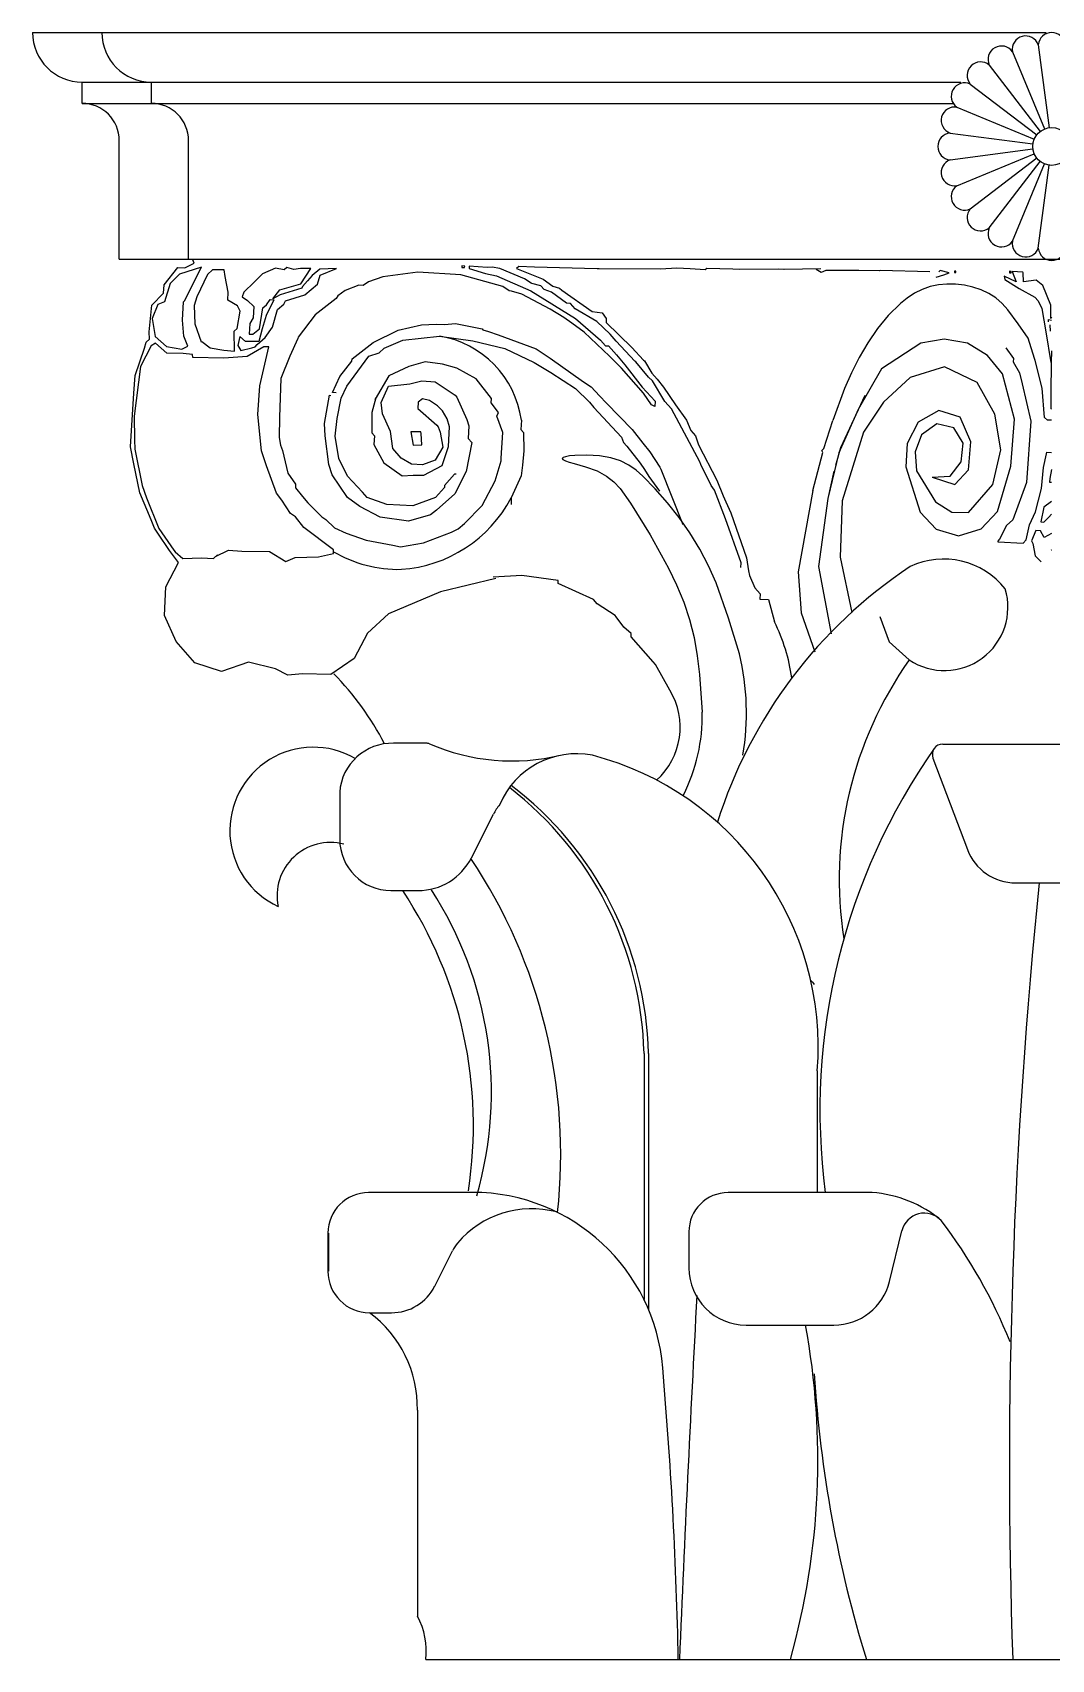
# Model space of a CAD drawing. Header units: millimetres. Extents: x -547 to 547, y 0 to 874.
# Drawn here: x -547 to 0, y 0 to 874 of the extents above; entities that cross this region are included whole.
import ezdxf

# ---------------------------------------------------------------- set-up
doc = ezdxf.new("R2010")
doc.units = ezdxf.units.MM
doc.layers.add('ceco.net 400 Corinthian chapitel', color=7, linetype='Continuous')

msp = doc.modelspace()

# ---------------------------------------------------------------- linework, layer by layer
at = {"layer": 'ceco.net 400 Corinthian chapitel', "linetype": 'Continuous'}
for p, q in [((-547.2, 873.52), (-3.03, 873.52)), ((-7.19, 866.96), (-1.33, 822.44)), ((-21.08, 863.24), (-3.89, 821.75)), ((-33.53, 856.05), (-6.19, 820.42)), ((-520.59, 846.91), (-48.81, 846.91)), ((-520.59, 835.51), (-520.59, 846.91)), ((-483.4, 835.51), (-483.4, 846.91)), ((-43.69, 845.89), (-8.06, 818.55)), ((-520.59, 835.51), (-52.37, 835.51)), ((-50.88, 833.43), (-9.39, 816.25)), ((-500.63, 751.86), (-500.63, 815.55)), ((-463.44, 751.86), (-463.44, 815.55)), ((-54.6, 819.55), (-10.08, 813.69)), ((-54.6, 805.17), (-10.08, 811.03)), ((-50.88, 791.28), (-9.39, 808.47)), ((-43.69, 778.83), (-8.06, 806.17)), ((-33.53, 768.67), (-6.19, 804.3)), ((-21.08, 761.48), (-3.89, 802.97)), ((-7.19, 757.76), (-1.33, 802.28)), ((-500.63, 751.86), (500.63, 751.86)), ((-460.43, 749.67), (-461.21, 751.49)), ((-476.54, 738.05), (-469.19, 747.45)), ((-468.31, 743.76), (-473.38, 738.83)), ((-469.19, 747.45), (-465.47, 747.24)), ((-456.4, 747.47), (-468.31, 743.76)), ((-465.47, 747.24), (-460.43, 749.67)), ((-460.2, 740.13), (-456.4, 747.47)), ((-453.23, 743.61), (-458.91, 731.59)), ((-450.53, 746.12), (-453.23, 743.61)), ((-444.4, 746.18), (-450.53, 746.12)), ((-443.83, 742.61), (-444.4, 746.18)), ((-442.1, 734.16), (-443.83, 742.61)), ((-423.73, 744.05), (-428.23, 739.49)), ((-416.82, 746.94), (-423.73, 744.05)), ((-412.02, 746.2), (-416.82, 746.94)), ((-410.72, 747.35), (-412.02, 746.2)), ((-406.83, 746.38), (-410.72, 747.35)), ((-403.4, 746.8), (-406.83, 746.38)), ((-397.82, 746.81), (-403.4, 746.8)), ((-403.1, 738.63), (-397.82, 746.81)), ((-397.14, 743.1), (-399.56, 740.23)), ((-392.88, 746.47), (-397.14, 743.1)), ((-394.28, 738.46), (-392.71, 743.2)), ((-384.04, 746.92), (-392.88, 746.47)), ((-392.71, 743.2), (-384.04, 746.92)), ((-340.25, 744.8), (-359.14, 742.37)), ((-317.17, 743.46), (-340.25, 744.8)), ((-294.62, 737.15), (-317.17, 743.46)), ((-316.75, 748.24), (-316.79, 747.44)), ((-316.79, 747.44), (-315.2, 747.35)), ((-315.15, 748.15), (-316.75, 748.24)), ((-315.2, 747.35), (-315.15, 748.15)), ((-312.76, 748.01), (-312.82, 746.89)), ((-312.82, 746.89), (-304.09, 744.18)), ((-303.08, 747.45), (-312.76, 748.01)), ((-304.09, 744.18), (-298.11, 742.86)), ((-300.36, 747.48), (-303.08, 747.45)), ((-296.35, 746.85), (-300.36, 747.48)), ((-298.11, 742.86), (-279.63, 734.85)), ((-283.14, 741.25), (-296.35, 746.85)), ((-286.03, 747.99), (-287.36, 746.81)), ((-287.36, 746.81), (-273.11, 741.17)), ((-277.75, 747.61), (-286.03, 747.99)), ((-244.03, 746.73), (-277.75, 747.61)), ((-242.99, 746.68), (-244.03, 746.73)), ((-210.05, 746.43), (-242.99, 746.68)), ((-201.28, 746.93), (-210.05, 746.43)), ((-194.03, 746.66), (-201.28, 746.93)), ((-186.14, 746.15), (-194.03, 746.66)), ((-185.12, 746.75), (-186.14, 746.15)), ((-171.24, 746.53), (-185.12, 746.75)), ((-167.48, 746.34), (-171.24, 746.53)), ((-146.62, 746.44), (-167.48, 746.34)), ((-143.83, 746.38), (-146.62, 746.44)), ((-143.6, 746.34), (-143.83, 746.38)), ((-123.93, 746.66), (-143.6, 746.34)), ((-123.78, 744.6), (-126.47, 746.23)), ((-121.35, 745.8), (-123.78, 744.6)), ((-103.57, 745.83), (-121.35, 745.8)), ((-92.61, 745.58), (-103.57, 745.83)), ((-92.11, 745.72), (-92.61, 745.58)), ((-65.47, 745.12), (-92.11, 745.72)), ((-61.99, 742.17), (-57.91, 743.52)), ((-59.86, 745.68), (-60.65, 745.12)), ((-55.01, 744.55), (-59.86, 745.68)), ((-57.91, 743.52), (-55.01, 744.55)), ((-52.2, 745.44), (-52.24, 744.64)), ((-52.24, 744.64), (-51.44, 744.6)), ((-51.4, 745.4), (-52.2, 745.44)), ((-51.44, 744.6), (-51.4, 745.4)), ((-19.17, 739.67), (-25.54, 742.66)), ((-25.54, 742.66), (-25.1, 741.01)), ((-22.6, 745.33), (-22.65, 744.53)), ((-22.65, 744.53), (-21.85, 744.49)), ((-21.8, 745.28), (-22.6, 745.33)), ((-21.85, 744.49), (-21.8, 745.28)), ((-21.27, 745.25), (-19.17, 739.67)), ((-15.43, 744.92), (-21.27, 745.25)), ((-15.26, 744.53), (-15.43, 744.92)), ((-15.19, 739.63), (-15.26, 744.53)), ((-476.8, 733.53), (-476.54, 738.05)), ((-473.38, 738.83), (-476.28, 728.93)), ((-465.38, 729.68), (-460.2, 740.13)), ((-442.38, 729.86), (-442.1, 734.16)), ((-433.78, 734.18), (-434.59, 731.54)), ((-428.23, 739.49), (-433.78, 734.18)), ((-418.16, 730.52), (-414.35, 735.43)), ((-414.35, 735.43), (-403.1, 738.63)), ((-402.69, 736.3), (-414.33, 732.7)), ((-402.24, 737.09), (-402.69, 736.3)), ((-399.56, 740.23), (-402.24, 737.09)), ((-400.92, 732.66), (-394.28, 738.46)), ((-379.26, 734.96), (-383.2, 732.17)), ((-372.05, 737.84), (-379.26, 734.96)), ((-369.72, 737.7), (-372.05, 737.84)), ((-366.75, 739.6), (-369.72, 737.7)), ((-359.14, 742.37), (-366.75, 739.6)), ((-291.32, 734.77), (-294.62, 737.15)), ((-290.1, 734.7), (-291.32, 734.77)), ((-284.55, 733.02), (-290.1, 734.7)), ((-279.41, 738.88), (-283.14, 741.25)), ((-279.63, 734.85), (-255.66, 720.07)), ((-279.05, 738.86), (-279.41, 738.88)), ((-274.38, 737.6), (-279.05, 738.86)), ((-272.53, 735.54), (-274.38, 737.6)), ((-273.11, 741.17), (-267.88, 737.35)), ((-268.64, 734.13), (-272.53, 735.54)), ((-260.53, 728.19), (-268.64, 734.13)), ((-267.88, 737.35), (-264.23, 736.26)), ((-264.23, 736.26), (-263.07, 735.22)), ((-263.07, 735.22), (-246.77, 723.77)), ((-25.1, 741.01), (-17.54, 736.14)), ((-17.54, 736.14), (-9.04, 731.37)), ((-8.27, 740.48), (-15.19, 739.63)), ((-4.84, 737.7), (-8.27, 740.48)), ((-0.45, 727.19), (-4.84, 737.7)), ((-484.66, 712.81), (-483.22, 727.17)), ((-483.22, 727.17), (-476.8, 733.53)), ((-479.87, 727.53), (-483.01, 720.05)), ((-476.28, 728.93), (-479.87, 727.53)), ((-466.73, 719.08), (-466.14, 729)), ((-466.14, 729), (-465.38, 729.68)), ((-458.91, 731.59), (-460.51, 726.99)), ((-460.51, 726.99), (-460.05, 717.17)), ((-437.1, 726.72), (-442.38, 729.86)), ((-435.71, 723.89), (-437.1, 726.72)), ((-434.59, 731.54), (-431.79, 729.67)), ((-431.79, 729.67), (-428.41, 726.48)), ((-428.41, 726.48), (-428.76, 720.32)), ((-425.43, 714.39), (-423.55, 725.71)), ((-423.55, 725.71), (-421.66, 727.4)), ((-417.59, 730.07), (-421.73, 721.56)), ((-421.66, 727.4), (-419.67, 730.19)), ((-419.67, 730.19), (-417.59, 730.07)), ((-414.33, 732.7), (-418.16, 730.52)), ((-415.59, 724.87), (-412.33, 727.77)), ((-412.33, 727.77), (-411.39, 729.41)), ((-411.39, 729.41), (-400.92, 732.66)), ((-384.24, 730.68), (-395.47, 721.88)), ((-383.2, 732.17), (-384.24, 730.68)), ((-269.34, 725.07), (-284.55, 733.02)), ((-261.95, 720.44), (-269.34, 725.07)), ((-258.31, 728.06), (-260.53, 728.19)), ((-255.78, 725.22), (-258.31, 728.06)), ((-244.23, 718.34), (-255.78, 725.22)), ((-9.04, 731.37), (-7.33, 729.46)), ((-7.33, 729.46), (-5.28, 725.3)), ((-5.28, 725.3), (-3.16, 712.85)), ((-0.44, 720.05), (-0.45, 727.19)), ((-483.01, 720.05), (-481.35, 710.26)), ((-465.94, 710.51), (-466.73, 719.08)), ((-460.05, 717.17), (-456.66, 707.47)), ((-437.27, 714.63), (-435.71, 723.89)), ((-430.54, 717.22), (-430.86, 711.64)), ((-428.76, 720.32), (-430.54, 717.22)), ((-421.73, 721.56), (-423.84, 714.43)), ((-418.34, 715.28), (-415.59, 724.87)), ((-395.47, 721.88), (-404.51, 709.96)), ((-350.93, 713.75), (-338.32, 716.65)), ((-338.32, 716.65), (-330.55, 717.02)), ((-330.55, 717.02), (-325.95, 716.77)), ((-325.95, 716.77), (-320.15, 717.29)), ((-320.15, 717.29), (-305.85, 714.36)), ((-257.59, 717.53), (-261.95, 720.44)), ((-251.07, 712.64), (-257.59, 717.53)), ((-255.66, 720.07), (-242.3, 708.36)), ((-246.77, 723.77), (-241.44, 723.1)), ((-237.03, 711.5), (-244.23, 718.34)), ((-241.44, 723.1), (-239.18, 719.99)), ((-239.18, 719.99), (-239.3, 717.82)), ((-239.3, 717.82), (-225.5, 704.45)), ((-12.71, 709.42), (-17.99, 717.06)), ((-1.77, 718.16), (-1.7, 719.45)), ((-1.7, 719.45), (-0.13, 719.05)), ((-0.6, 713.18), (-0.8, 716.6)), ((-0.13, 720.68), (-0.44, 720.05)), ((-486.19, 707.36), (-484.42, 708.93)), ((-484.42, 708.93), (-484.66, 712.81)), ((-481.35, 710.26), (-475.29, 704.88)), ((-463.9, 705.1), (-465.94, 710.51)), ((-456.22, 707.72), (-451.82, 704.18)), ((-456.2, 707.15), (-456.22, 707.72)), ((-438.88, 713.2), (-437.27, 714.63)), ((-438.77, 702.5), (-438.88, 713.2)), ((-435.82, 710.36), (-436.89, 705.52)), ((-432.82, 707.67), (-435.82, 710.36)), ((-425.76, 707.69), (-432.82, 707.67)), ((-430.86, 711.64), (-428.99, 711.53)), ((-428.99, 711.53), (-425.43, 714.39)), ((-426.61, 705.97), (-422.26, 709.85)), ((-423.84, 714.43), (-425.76, 707.69)), ((-422.26, 709.85), (-418.34, 715.28)), ((-404.84, 709.3), (-409.12, 699.68)), ((-404.51, 709.96), (-404.84, 709.3)), ((-364.29, 707.18), (-350.93, 713.75)), ((-358.33, 704.02), (-348.46, 708.29)), ((-348.46, 708.29), (-328.73, 710.55)), ((-328.73, 710.55), (-310.76, 708.08)), ((-310.76, 708.08), (-293.61, 703.96)), ((-305.85, 714.36), (-305.41, 713.86)), ((-305.41, 713.86), (-302.31, 713.01)), ((-302.31, 713.01), (-297.21, 711.27)), ((-297.21, 711.27), (-276.82, 703.68)), ((-237.45, 699.85), (-251.07, 712.64)), ((-242.3, 708.36), (-239.6, 705.38)), ((-233.83, 707.84), (-237.03, 711.5)), ((-223.89, 697.05), (-233.83, 707.84)), ((-9.31, 698.52), (-12.71, 709.42)), ((-3.16, 712.86), (-0.4, 696.44)), ((-492.02, 689.41), (-487.04, 704.01)), ((-483.59, 705.29), (-489.2, 694.2)), ((-487.04, 704.01), (-486.19, 707.36)), ((-481.2, 706.7), (-483.59, 705.29)), ((-475.09, 701.38), (-481.2, 706.7)), ((-475.29, 704.88), (-466.98, 703.44)), ((-466.27, 701.19), (-475.09, 701.38)), ((-466.98, 703.44), (-463.9, 705.1)), ((-461.27, 700.65), (-466.27, 701.19)), ((-461.05, 699.02), (-461.27, 700.65)), ((-444.41, 698.77), (-461.05, 699.02)), ((-451.82, 704.18), (-444.56, 703.04)), ((-444.56, 703.04), (-438.77, 702.5)), ((-432.02, 699.54), (-444.41, 698.77)), ((-436.89, 705.52), (-435.28, 702.88)), ((-435.28, 702.88), (-429.4, 704.16)), ((-423.03, 704.77), (-432.02, 699.54)), ((-429.4, 704.16), (-427.64, 704.81)), ((-427.64, 704.81), (-426.61, 705.97)), ((-425.11, 683.83), (-420.4, 704.77)), ((-420.4, 704.77), (-423.03, 704.77)), ((-409.12, 699.68), (-413.89, 687.73)), ((-378.54, 683.65), (-366.58, 699.75)), ((-375.63, 698.34), (-364.29, 707.18)), ((-366.58, 699.75), (-361.14, 701.51)), ((-361.14, 701.51), (-358.33, 704.02)), ((-293.61, 703.96), (-277.85, 696.44)), ((-276.82, 703.68), (-269.21, 698.69)), ((-239.6, 705.38), (-238.03, 705.29)), ((-238.03, 705.29), (-233.73, 700.47)), ((-236.78, 699.13), (-237.45, 699.85)), ((-231.02, 693.3), (-236.78, 699.13)), ((-233.73, 700.47), (-229.24, 695.18)), ((-225.5, 704.45), (-219.08, 697.62)), ((-24.55, 704.17), (-20.51, 698.55)), ((-0.13, 702.57), (-0.35, 696.44)), ((-489.2, 694.2), (-492.63, 667.59)), ((-382.28, 688.88), (-375.7, 697.09)), ((-375.7, 697.09), (-375.63, 698.34)), ((-345.13, 694.14), (-355.86, 689.16)), ((-336.32, 696.68), (-345.13, 694.14)), ((-327.08, 695.55), (-336.32, 696.68)), ((-319.33, 693.24), (-327.08, 695.55)), ((-309.04, 687.62), (-319.33, 693.24)), ((-277.85, 696.44), (-268.86, 690.96)), ((-269.21, 698.69), (-251.3, 685.99)), ((-268.86, 690.96), (-255.74, 682.39)), ((-219.24, 679.81), (-231.02, 693.3)), ((-229.24, 695.18), (-219.92, 683.09)), ((-223.29, 696.64), (-223.89, 697.05)), ((-216.53, 688.48), (-223.29, 696.64)), ((-219.08, 697.62), (-218.69, 697.26)), ((-218.69, 697.26), (-214.77, 690.66)), ((-214.77, 690.66), (-211.91, 687.38)), ((-20.51, 698.55), (-20.61, 696.74)), ((-20.61, 696.74), (-17.37, 690.78)), ((-17.37, 690.78), (-15.88, 684.94)), ((-8.87, 697.47), (-9.31, 698.52)), ((-5.2, 682.6), (-8.87, 697.47)), ((-0.35, 696.44), (-0.4, 680.04)), ((-492.88, 679.97), (-492.02, 689.41)), ((-426.24, 668.45), (-425.11, 683.83)), ((-413.89, 687.73), (-414.57, 667.09)), ((-386.14, 680.25), (-382.28, 688.88)), ((-381.5, 677.16), (-378.54, 683.65)), ((-355.86, 689.16), (-363.26, 676.71)), ((-360.06, 674.96), (-356.09, 683.59)), ((-356.09, 683.59), (-344.61, 684.83)), ((-344.61, 684.83), (-338.16, 686.55)), ((-338.16, 686.55), (-330.99, 686.03)), ((-330.99, 686.03), (-320.29, 678.86)), ((-300.86, 677.06), (-309.04, 687.62)), ((-255.74, 682.39), (-248.15, 674.98)), ((-251.3, 685.99), (-247.21, 683.33)), ((-247.21, 683.33), (-242.88, 678.47)), ((-219.92, 683.09), (-212.94, 675.59)), ((-214.42, 686.52), (-216.53, 688.48)), ((-207.65, 675.43), (-214.42, 686.52)), ((-211.91, 687.38), (-208.44, 683.16)), ((-208.44, 683.16), (-202.05, 673.6)), ((-15.88, 684.94), (-11.14, 664.9)), ((-3.82, 666.84), (-5.2, 682.6)), ((-494.61, 651.1), (-492.88, 679.97)), ((-390.41, 663.62), (-387.75, 678.74)), ((-387.75, 678.74), (-387.02, 678.7)), ((-384.26, 680.14), (-386.14, 680.25)), ((-383.67, 666.29), (-381.5, 677.16)), ((-362.8, 677.36), (-365, 669.5)), ((-363.26, 676.71), (-362.8, 677.36)), ((-359.34, 668.75), (-360.06, 674.96)), ((-340.18, 675.01), (-340.37, 671.7)), ((-337.85, 676.78), (-340.18, 675.01)), ((-334.05, 675.94), (-337.85, 676.78)), ((-329.86, 673.11), (-334.05, 675.94)), ((-327.14, 670.35), (-329.86, 673.11)), ((-320.29, 678.86), (-319.45, 677.83)), ((-319.45, 677.83), (-314.09, 665.68)), ((-301, 674.72), (-300.86, 677.06)), ((-296.95, 669.57), (-301, 674.72)), ((-248.15, 674.98), (-245.85, 672.26)), ((-242.88, 678.47), (-239, 674.59)), ((-239, 674.59), (-225.32, 660.36)), ((-214.87, 673.71), (-219.24, 679.81)), ((-213.11, 672.78), (-214.87, 673.71)), ((-212.94, 675.59), (-213.11, 672.78)), ((-204.16, 671.51), (-207.65, 675.43)), ((-202.05, 673.6), (-196.03, 665.33)), ((-100.42, 678.72), (-113.44, 650.47)), ((-0.4, 680.04), (-0.46, 671.65)), ((-492.63, 667.59), (-492.52, 654.76)), ((-424.28, 648.88), (-426.24, 668.45)), ((-414.57, 667.09), (-414.87, 656.09)), ((-384.64, 656.77), (-383.67, 666.29)), ((-365, 669.5), (-365.05, 658.55)), ((-354.97, 659.29), (-359.34, 668.75)), ((-340.37, 671.7), (-330.18, 662.7)), ((-324.58, 666.04), (-327.14, 670.35)), ((-323.34, 661.88), (-324.58, 666.04)), ((-314.09, 665.68), (-312.91, 662.41)), ((-297.88, 667.62), (-296.95, 669.57)), ((-294.72, 658.75), (-297.88, 667.62)), ((-284.73, 665.4), (-285.02, 660.4)), ((-245.85, 672.26), (-230.97, 656.28)), ((-189.01, 642.99), (-204.16, 671.51)), ((-196.03, 665.33), (-193.77, 659.84)), ((-122.31, 650.1), (-117.53, 665.23)), ((-11.14, 664.9), (-13.57, 631.87)), ((-2.34, 665.42), (-3.82, 666.84)), ((-0.13, 665.36), (-2.34, 665.42)), ((-0.46, 671.65), (-0.13, 671.28)), ((-414.87, 656.09), (-413.99, 652.04)), ((-390.1, 656.98), (-390.41, 663.62)), ((-388.14, 641.56), (-390.1, 656.98)), ((-382.68, 644.85), (-384.64, 656.77)), ((-365.05, 658.55), (-363.63, 656.95)), ((-363.63, 656.95), (-363.89, 652.42)), ((-353.82, 650.19), (-354.97, 659.29)), ((-338.72, 659.17), (-344.02, 659.12)), ((-344.02, 659.12), (-342.84, 652)), ((-338.49, 658.29), (-338.72, 659.17)), ((-338.19, 652.2), (-338.49, 658.29)), ((-330.18, 662.7), (-329.44, 661.87)), ((-329.44, 661.87), (-328.3, 658.97)), ((-328.3, 658.97), (-326.89, 650.86)), ((-323.95, 651.33), (-323.34, 661.88)), ((-312.91, 662.41), (-313.3, 655.64)), ((-313.3, 655.64), (-311.35, 653.44)), ((-295.52, 644.91), (-294.72, 658.75)), ((-285.02, 660.4), (-283.62, 658.83)), ((-283.62, 658.83), (-283.5, 649.01)), ((-230.97, 656.28), (-229.88, 653.42)), ((-225.32, 660.36), (-219.45, 653.01)), ((-193.77, 659.84), (-191.24, 657.01)), ((-191.24, 657.01), (-189.63, 652.07)), ((-492.74, 642.01), (-494.61, 651.1)), ((-492.52, 654.76), (-492.19, 649.79)), ((-492.19, 649.79), (-488.41, 630.3)), ((-421.64, 640.82), (-424.28, 648.88)), ((-413.99, 652.04), (-412.93, 649.08)), ((-412.93, 649.08), (-410.11, 636.95)), ((-363.89, 652.42), (-358.6, 642.45)), ((-349.24, 645.04), (-353.82, 650.19)), ((-342.84, 652), (-338.19, 652.2)), ((-326.89, 650.86), (-331.06, 643.99)), ((-327.34, 641.03), (-323.95, 651.33)), ((-311.35, 653.44), (-314.37, 637.79)), ((-283.5, 649.01), (-284.22, 641.16)), ((-229.88, 653.42), (-228.08, 651.47)), ((-228.08, 651.47), (-220.88, 642.3)), ((-219.45, 653.01), (-215.81, 648.41)), ((-215.81, 648.41), (-210.46, 640.09)), ((-189.63, 652.07), (-179.72, 633.27)), ((-128.3, 627.56), (-122.86, 647.98)), ((-123.37, 649.15), (-122.31, 650.1)), ((-122.86, 647.98), (-123.37, 649.15)), ((-113.44, 650.47), (-116.04, 641.13)), ((-4.4, 640.03), (-2.87, 647.39)), ((-2.87, 647.39), (-2.62, 648.18)), ((-2.62, 648.18), (-0.13, 648.11)), ((-489.56, 626.32), (-492.74, 642.01)), ((-416.21, 626.24), (-421.64, 640.82)), ((-386.35, 636.01), (-388.14, 641.56)), ((-378.15, 635.31), (-382.68, 644.85)), ((-358.6, 642.45), (-348.69, 635.57)), ((-343.74, 641.8), (-349.24, 645.04)), ((-337.82, 641.45), (-343.74, 641.8)), ((-331.06, 643.99), (-337.82, 641.45)), ((-337.05, 635.91), (-327.34, 641.03)), ((-314.37, 637.79), (-320.4, 625.87)), ((-298.82, 632.88), (-295.57, 643.56)), ((-295.57, 643.56), (-295.52, 644.91)), ((-284.22, 641.16), (-284.85, 635.49)), ((-220.88, 642.3), (-218.56, 638.87)), ((-218.56, 638.87), (-216.38, 635.2)), ((-210.46, 640.09), (-209.82, 639.16)), ((-209.82, 639.16), (-198.03, 609.3)), ((-188.32, 641.61), (-189.01, 642.99)), ((-182.76, 630.41), (-188.32, 641.61)), ((-116.99, 638.02), (-120.15, 623.38)), ((-5.39, 628.67), (-4.4, 640.03)), ((-0.13, 638.98), (-1.03, 634.08)), ((-488.41, 630.3), (-485.97, 623.62)), ((-410.11, 636.95), (-405.93, 630.97)), ((-405.93, 630.97), (-406.04, 629.08)), ((-406.04, 629.08), (-402.21, 624.38)), ((-378.06, 623.91), (-386.35, 636.01)), ((-370.07, 626.81), (-378.15, 635.31)), ((-348.69, 635.57), (-342.84, 635.86)), ((-342.84, 635.86), (-337.05, 635.91)), ((-326.03, 629.23), (-330.86, 623.79)), ((-325.96, 630.31), (-326.03, 629.23)), ((-320.61, 636.46), (-325.96, 630.31)), ((-319.76, 636.41), (-320.61, 636.46)), ((-305.74, 619.57), (-298.82, 632.88)), ((-284.85, 635.49), (-290.27, 623.64)), ((-216.38, 635.2), (-210.62, 627.34)), ((-181.07, 627.77), (-182.76, 630.41)), ((-179.72, 633.27), (-176.41, 624.77)), ((-13.57, 631.87), (-20.84, 611.9)), ((-1.03, 634.08), (-1.15, 632.09)), ((-1.15, 632.09), (-0.13, 632.03)), ((-483.54, 611.88), (-489.56, 626.32)), ((-485.97, 623.62), (-479.33, 607.19)), ((-413.28, 622.5), (-416.21, 626.24)), ((-408.68, 615.33), (-413.28, 622.5)), ((-402.21, 624.38), (-399.45, 621.07)), ((-399.45, 621.07), (-391.9, 613.45)), ((-371.53, 619.03), (-378.06, 623.91)), ((-367.5, 623.94), (-370.07, 626.81)), ((-357.02, 620.16), (-367.5, 623.94)), ((-330.86, 623.79), (-342.96, 619.35)), ((-320.4, 625.87), (-330.36, 617)), ((-290.27, 623.64), (-290.19, 620.16)), ((-175.11, 612.43), (-181.07, 627.77)), ((-176.41, 624.77), (-175, 621.64)), ((-175, 621.64), (-172.21, 615.72)), ((-8.77, 616.12), (-5.39, 628.67)), ((-0.13, 621.7), (-4.17, 618.74)), ((-481.76, 607.4), (-483.54, 611.88)), ((-406.07, 613.49), (-408.68, 615.33)), ((-401.53, 607.72), (-406.07, 613.49)), ((-391.9, 613.45), (-389.76, 612.01)), ((-389.76, 612.01), (-385.07, 607.58)), ((-360.62, 613.37), (-371.53, 619.03)), ((-345.36, 611.19), (-360.62, 613.37)), ((-342.96, 619.35), (-357.02, 620.16)), ((-333.48, 614.61), (-345.36, 611.19)), ((-330.36, 617), (-333.48, 614.61)), ((-315.31, 609.98), (-305.74, 619.57)), ((-166.76, 588.88), (-175.11, 612.43)), ((-172.21, 615.72), (-163.94, 591.57)), ((-20.84, 611.9), (-24.29, 608.82)), ((-12.01, 609.24), (-8.77, 616.12)), ((-4.17, 618.74), (-5.9, 610.76)), ((-4.28, 610.67), (-1.58, 613.26)), ((-1.58, 613.26), (-0.13, 614.97)), ((-480, 604.66), (-481.76, 607.4)), ((-473.62, 595.37), (-480, 604.66)), ((-479.33, 607.19), (-471.39, 595.54)), ((-385.57, 595.7), (-401.53, 607.72)), ((-385.07, 607.58), (-378.8, 604.72)), ((-378.8, 604.72), (-368.02, 601.02)), ((-337.23, 599.61), (-322.21, 605.35)), ((-322.21, 605.35), (-318.64, 607.02)), ((-318.64, 607.02), (-315.31, 609.98)), ((-24.29, 608.82), (-28.04, 601.57)), ((-13.65, 601.08), (-12.01, 609.24)), ((-8.5, 606.11), (-10.78, 600.66)), ((-6.05, 605.97), (-8.5, 606.11)), ((-4.07, 602.34), (-6.05, 605.97)), ((-5.9, 610.76), (-4.28, 610.67)), ((-0.13, 604.57), (-4.07, 602.34)), ((-468.87, 589.01), (-473.62, 595.37)), ((-471.39, 595.54), (-470.59, 594.65)), ((-470.59, 594.65), (-466.51, 591.2)), ((-419.95, 594.84), (-411.22, 589.45)), ((-385.67, 593.85), (-385.57, 595.7)), ((-368.02, 601.02), (-353.82, 598.23)), ((-353.82, 598.23), (-349.71, 597.31)), ((-349.71, 597.31), (-337.23, 599.61)), ((-28.04, 601.57), (-29.07, 600.17)), ((-29.07, 600.17), (-28.7, 600.08)), ((-28.7, 600.08), (-15.38, 599.31)), ((-15.38, 599.31), (-13.65, 601.08)), ((-10.78, 600.66), (-10.15, 599.2)), ((-10.15, 599.2), (-8.81, 592.56)), ((-0.2, 595.68), (-0.13, 595.8)), ((-0.13, 595.54), (-0.2, 595.68)), ((-466.51, 591.2), (-456.41, 591.51)), ((-456.41, 591.51), (-450.1, 591.15)), ((-450.1, 591.15), (-447.93, 593.11)), ((-411.22, 589.45), (-406.15, 591.63)), ((-406.15, 591.63), (-393.64, 592.08)), ((-393.64, 592.08), (-385.67, 593.85)), ((-166.91, 586.28), (-166.76, 588.88)), ((-163.94, 591.57), (-162.8, 584.53)), ((-8.81, 592.56), (-5.74, 589.42)), ((-284.41, 581.91), (-299.84, 581.19)), ((-264.91, 579.36), (-284.41, 581.91)), ((-265.01, 577.7), (-264.91, 579.36)), ((-246, 569.04), (-265.01, 577.7)), ((-162.8, 584.53), (-162.33, 581.91)), ((-162.33, 581.91), (-159.32, 575.31)), ((-244, 566.79), (-246, 569.04)), ((-159.32, 575.31), (-156.52, 572.17)), ((-156.52, 572.17), (-156.68, 569.38)), ((-156.68, 569.38), (-152, 569.11)), ((-152, 569.11), (-148.84, 557.06)), ((-234.41, 560.49), (-244, 566.79)), ((-233.83, 559.84), (-234.41, 560.49)), ((-229.68, 554.25), (-233.83, 559.84)), ((-225.75, 550.92), (-229.68, 554.25)), ((-225.87, 548.98), (-225.75, 550.92)), ((-213.94, 535.59), (-225.87, 548.98)), ((-212.72, 534.23), (-213.94, 535.59)), ((-205.06, 520.38), (-212.72, 534.23)), ((-335.8, 491.93), (-353.32, 491.93)), ((-58.48, 491.51), (58.48, 491.51)), ((-63.75, 483.9), (-45.26, 434.89)), ((-382.27, 465.6), (-382.27, 440.37)), ((-311.59, 430.42), (-299.78, 453.8)), ((-354.74, 412.84), (-340.17, 412.84)), ((-19.32, 416.95), (19.32, 416.95)), ((-218.89, 325.29), (-218.89, 193.21)), ((-216.5, 325.29), (-216.5, 188.01)), ((-125.85, 315.97), (-125.85, 250.81)), ((-305.9, 250.68), (-366.81, 250.68)), ((-96.38, 250.68), (-173.68, 250.68)), ((-388.58, 228.91), (-388.58, 208.46)), ((-388.37, 228.91), (-388.37, 208.46)), ((-194.8, 229.56), (-194.8, 210.27)), ((-87.1, 202.92), (-80.39, 230.2)), ((-331.29, 200.39), (-321.73, 219.34)), ((-366.27, 186.14), (-354.46, 186.14)), ((-164.04, 179.51), (-116.97, 179.51)), ((-340.56, 133.9), (-340.56, 23.25)), ((-336.05, 0), (336.05, 0))]:
    msp.add_line(p, q, dxfattribs=at)
for points in [[(-17.99, 717.06), (-23.49, 724.59), (-26.53, 728), (-29.91, 731.01), (-33.71, 733.48), (-37.87, 735.43), (-42.3, 736.88), (-46.9, 737.87), (-51.58, 738.41), (-56.25, 738.51), (-60.85, 738.12), (-65.32, 737.18), (-69.61, 735.64), (-73.69, 733.54), (-77.54, 730.99), (-81.18, 728.09), (-87.78, 721.65), (-93.59, 714.56), (-98.77, 706.98), (-103.41, 699.06), (-107.55, 690.86), (-111.2, 682.44), (-117.53, 665.23)], [(-64.2, 634.75), (-52.04, 630.78), (-44.64, 638.68), (-43.5, 653.83), (-49.11, 666.94), (-60.55, 670.66), (-71.65, 664.39), (-77.58, 652.94), (-78.31, 640.33), (-70.65, 615.95), (-62.12, 606.79), (-49.96, 603.22), (-37.88, 607.08), (-29.14, 616.36), (-21.89, 640.7), (-20.04, 665.85), (-26.44, 690.24), (-34.39, 700.17), (-45.26, 706.75), (-57.69, 708.91), (-70.23, 706.66), (-91.39, 692.88), (-103.93, 671.06), (-114.26, 647.95), (-120.15, 623.38)], [(-64.2, 634.75), (-54.48, 635.38), (-48.68, 643.02), (-47.53, 653.03), (-52.48, 661.32), (-61.75, 663.42), (-69.89, 657.61), (-73.36, 648.33), (-72.57, 638.16), (-62.38, 621.59), (-53.71, 616), (-44.7, 615.9), (-31.54, 630.88), (-27.36, 649.49), (-30.62, 668.7), (-40.04, 685.69), (-57.63, 693.99), (-75.94, 688.25), (-90.25, 675.13), (-101, 658.9), (-112.46, 622.09)], [(-167.61, 539.88), (-173.45, 559.14), (-180.23, 578.02), (-184.28, 587.21), (-188.92, 596.16), (-194.22, 604.83), (-200.08, 613.15), (-206.35, 621.07), (-212.87, 628.52), (-219.55, 635.41), (-223.14, 638.5), (-227.1, 641.24), (-231.6, 643.52), (-236.79, 645.24), (-242.84, 646.32), (-249.64, 646.69), (-256.11, 646.46), (-258.82, 646.17), (-260.97, 645.79), (-262.39, 645.32), (-262.92, 644.8), (-262.45, 644.23), (-261.08, 643.61), (-259.01, 642.93), (-256.39, 642.18), (-250.26, 640.39), (-244.1, 638.16), (-239.03, 635.42), (-235.01, 632.24), (-231.74, 628.7), (-226.2, 620.89), (-215.63, 603.81), (-205.76, 586.01), (-201.37, 576.95), (-197.53, 567.74), (-194.39, 558.32), (-192.03, 548.67), (-190.35, 538.82), (-189.17, 528.84), (-187.64, 508.62)], [(-128.3, 627.56), (-136.09, 584.04), (-134.47, 561.95), (-127.25, 541.03)], [(-120.15, 623.38), (-125.15, 586.86), (-118.33, 550.75)], [(-112.46, 622.09), (-113.63, 591.76), (-107.39, 562.1)], [(-298.41, 580.42), (-328.1, 573.22), (-356.13, 561.44), (-367.34, 551.05), (-374.45, 537.45), (-387.02, 528.82), (-402.34, 529.28), (-410.13, 528.42), (-416.68, 531.88), (-431.25, 535.43), (-445.77, 530.38), (-460.1, 535.18), (-470.13, 546.62), (-476.4, 560.51), (-475.69, 575.91), (-468.87, 589.01)], [(-92.23, 560.05), (-87.24, 546.32), (-76.48, 536.68)]]:
    msp.add_lwpolyline(points, dxfattribs=at)
at = {"layer": 'ceco.net 400 Corinthian chapitel', "linetype": 'Continuous', "extrusion": (0, 0, -1)}
msp.add_lwpolyline([(449.02, 592.13), (442.04, 595.6), (434.74, 595.04), (419.95, 594.84)], dxfattribs=at)
at = {"layer": 'ceco.net 400 Corinthian chapitel', "linetype": 'Continuous'}
msp.add_circle((0, 812.36), 10.16, dxfattribs=at)
for centre, radius, start, end in [((-520.59, 873.52), 26.61, 180, 270), ((-483.4, 873.52), 26.61, 180, 270), ((-26.97, 859.08), 7.22, 35.20377, 204.79623), ((-13.96, 864.47), 7.22, 20.20377, 189.79623), ((0, 866.31), 7.22, 5.20377, 174.79623), ((-38.15, 850.51), 7.22, 50.20377, 219.79623), ((-46.72, 839.33), 7.22, 65.20377, 234.79623), ((-520.59, 815.55), 19.96, 0, 90), ((-483.4, 815.55), 19.96, 0, 90), ((-52.11, 826.32), 7.22, 80.20377, 249.79623), ((-53.95, 812.36), 7.22, 95.20377, 264.79623), ((-52.11, 798.4), 7.22, 110.20377, 279.79623), ((-46.72, 785.39), 7.22, 125.20377, 294.79623), ((-38.15, 774.21), 7.22, 140.20377, 309.79623), ((-26.97, 765.64), 7.22, 155.20377, 324.79623), ((-13.96, 760.25), 7.22, 170.20377, 339.79623), ((0, 758.41), 7.22, 185.20377, 354.79623), ((-337.36, 658.13), 53.13, 7.86437, 80.64874), ((-354.01, 657.18), 72.03, 273.84064, 332.24711), ((-350.88, 653.65), 68.36, 239.45848, 271.41701), ((66.61, 371.56), 258.16, 123.53263, 162.42574), ((-57.98, 548.66), 42.15, 38.39219, 115.31828), ((-57.58, 565.03), 34.08, 236.30919, 16.7218), ((-237.76, 513), 99.23, 8.11189, 26.36079), ((-301.61, 508.1), 137.72, 350.56418, 13.34174), ((90.55, 418.42), 204.65, 144.70246, 188.87435), ((-495.68, 420.7), 154.69, 27.29317, 44.56635), ((-237.68, 500.52), 38.19, 311.96857, 31.33267), ((-281.56, 506.54), 93.94, 333.11058, 1.26882), ((-396.44, 444.97), 44.83, 59.90715, 245.08707), ((-354.08, 463.68), 28.26, 88.45629, 176.0952), ((-335.8, 486.3), 5.62, 71.94371, 90), ((-289.89, 592.85), 110.42, 246.42263, 283.74421), ((-58.48, 485.89), 5.62, 90, 200.66144), ((-255.18, 441.55), 44.72, 78.98188, 157.08369), ((-287.41, 328.61), 162.05, 355.52718, 75.42809), ((214.61, 294.57), 339.06, 144.9867, 187.43781), ((-404.07, 321.25), 185.22, 1.24944, 52.44766), ((-401.64, 321.25), 185.19, 1.24906, 53.04474), ((-275.8, 441.69), 26.87, 139.97967, 153.208), ((-387.31, 410.06), 28.6, 75.36336, 191.58911), ((-354.74, 440.37), 27.54, 180, 270), ((-340.17, 444.86), 32.02, 270, 333.208), ((-549.58, 271.09), 285.99, 353.73773, 33.75503), ((-19.32, 444.67), 27.73, 200.66144, 270), ((-538.59, 286.81), 228.12, 351.13007, 33.5369), ((-500.41, 304.4), 199.59, 343.86267, 33.02957), ((3054.28, 103.56), 3076.97, 174.15433, 181.92875), ((-0.97, 471.9), 167.3, 219.83287, 220.88016), ((-366.81, 228.91), 21.77, 90, 180), ((-311.27, 147.95), 102.87, 2.09308, 87.01102), ((-173.68, 229.56), 21.12, 90, 180), ((-100.89, 186.21), 64.63, 50.00702, 86.0072), ((-279.27, 190.19), 51.84, 75.06823, 139.97967), ((-68.37, 227.25), 12.38, 43.2054, 166.1849), ((-283.54, 65.33), 281.6, 21.94163, 37.23567), ((-302.29, 209.53), 21.77, 139.97967, 153.208), ((-164.04, 210.27), 30.76, 180, 270), ((-366.27, 208.46), 22.32, 180, 270), ((-116.97, 210.27), 30.76, 270, 346.1849), ((-354.46, 212.09), 25.95, 270, 333.208), ((15282.62, -644.61), 15495.91, 176.892606, 177.615874), ((-404.07, 135.09), 63.52, 358.92673, 53.47456), ((-522.97, 107.23), 397.42, 344.34708, 10.4789), ((-2513.74, -45.51), 2313.69, 1.12719, 4.88993), ((528.16, 193.83), 656.9, 183.52827, 197.16168), ((-374.74, 4.55), 38.96, 353.29018, 28.68616)]:
    msp.add_arc(centre, radius, start, end, dxfattribs=at)

doc.saveas('drawing.dxf')
